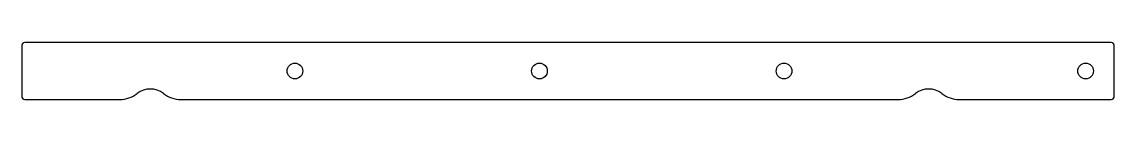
# Model space of a CAD drawing. Header units: millimetres. Extents: x -182 to 202, y 140 to 160.
import ezdxf

# ---------------------------------------------------------------- set-up
doc = ezdxf.new("R2010")
doc.units = ezdxf.units.MM

msp = doc.modelspace()

# ---------------------------------------------------------------- linework, layer by layer
at = {"color": 7, "linetype": 'Continuous', "lineweight": 25}
for p, q in [((-181.5, 159), (-181.5, 141)), ((200.5, 160), (-180.5, 160)), ((201.5, 141), (201.5, 159)), ((-180.5, 140), (-147.2, 140)), ((-125.73, 140), (125.73, 140)), ((147.2, 140), (200.5, 140))]:
    msp.add_line(p, q, dxfattribs=at)
for centre in [(-85.75, 150), (0, 150), (85.75, 150), (191.5, 150)]:
    msp.add_circle(centre, 2.75, dxfattribs=at)
for centre, radius, start, end in [((-180.5, 159), 1, 90, 180), ((200.5, 159), 1, 0, 90), ((-147.2, 150), 10, 270, 307.8287), ((-136.46, 136.18), 7.5, 52.1713, 127.8287), ((-125.73, 150), 10, 232.1713, 270), ((125.73, 150), 10, 270, 307.8287), ((136.46, 136.18), 7.5, 52.1713, 127.8287), ((147.2, 150), 10, 232.1713, 270), ((-180.5, 141), 1, 180, 270), ((200.5, 141), 1, 270, 0)]:
    msp.add_arc(centre, radius, start, end, dxfattribs=at)

doc.saveas('drawing.dxf')
